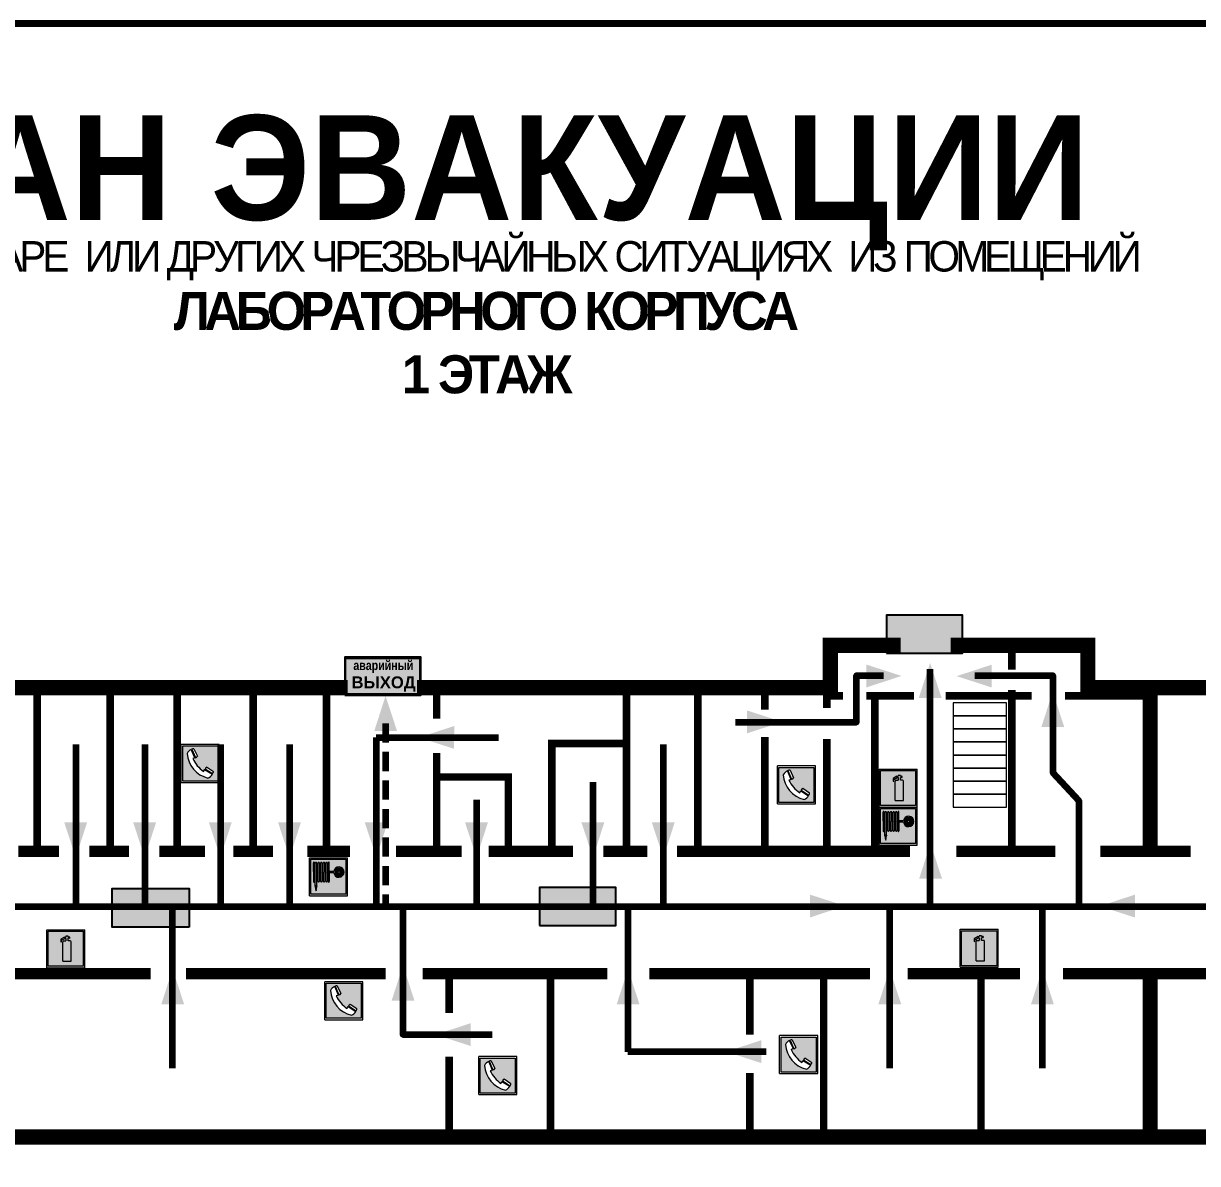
# Model space of a CAD drawing. Header units: millimetres. Extents: x 13810 to 67229, y 12374 to 21950.
# Drawn here: x 39923.3 to 40170.2, y 20032.3 to 20272 of the extents above; entities that cross this region are included whole.
import ezdxf

# ---------------------------------------------------------------- set-up
doc = ezdxf.new("R2010")
doc.units = ezdxf.units.MM
doc.linetypes.add('{ Wide Dash }', pattern=[12, 4, -2, 4, -2])
doc.layers.add('_Equipment', color=252, linetype='Continuous', lineweight=0)
doc.layers.add('План_Штампы', color=7, linetype='Continuous')
doc.styles.add('обычный', font='arial.ttf')

# ---------------------------------------------------------------- blocks, each defined once
blk = doc.blocks.new('A$C7B4425F7')
at = {"true_color": 0xffffff}
blk.add_hatch(color=7, dxfattribs=at).paths.add_polyline_path([(0, 0), (-16, 0), (-16, -8), (0, -8)])
h = blk.add_hatch(color=126)
h.paths.add_polyline_path([(-0.2, -0.2), (-15.8, -0.2), (-15.8, -7.8), (-0.2, -7.8)])
h.paths.add_polyline_path([(-11.76, -2.03), (-11.76, -3.66), (-11.17, -3.66, -0.568275), (-11.17, -6.18), (-12.58, -6.18), (-12.58, -2.03)], flags=16)
h.paths.add_polyline_path([(-13.33, -4.12, -0.495768), (-13.59, -6.18), (-15.03, -6.18), (-15.03, -2.03), (-13.59, -2.03, -0.487973)], flags=16)
h.paths.add_polyline_path([(-10.25, -2.03), (-9.48, -2.03), (-9.48, -6.18), (-10.25, -6.18)], flags=16)
h.paths.add_polyline_path([(-13.84, -3.69), (-14.24, -3.69), (-14.24, -3.03), (-13.9, -3.03, -0.692621)], flags=0)
h.paths.add_polyline_path([(-9.15, -2.03), (-8.4, -2.03), (-8.04, -3.07), (-7.68, -2.03), (-6.93, -2.03), (-7.64, -4.1), (-6.93, -6.18), (-7.68, -6.18), (-8.04, -5.14), (-8.4, -6.18), (-9.15, -6.18), (-8.44, -4.1)], flags=16)
h.paths.add_polyline_path([(-11.76, -4.46), (-11.42, -4.46, -0.692621), (-11.36, -5.12), (-11.76, -5.12)], flags=0)
h.paths.add_polyline_path([(-13.9, -5.2), (-14.24, -5.2), (-14.24, -4.55), (-13.84, -4.55, -0.708038)], flags=0)
edge = h.paths.add_edge_path(flags=16)
edge.add_ellipse((-5.51, -4.08), major_axis=(0, 2.05), ratio=0.586184, start_angle=0, end_angle=360)
edge = h.paths.add_edge_path(flags=0)
edge.add_ellipse((-5.51, -4.08), major_axis=(0, 1.14), ratio=0.454828, start_angle=0, end_angle=360)
h.paths.add_polyline_path([(-4.13, -4.96, 0.377264), (-3.48, -4.52, 0.0555), (-3.16, -2.03), (-1.66, -2.03), (-1.66, -4.96), (-0.96, -4.96), (-0.96, -7.01), (-1.75, -7.01), (-1.75, -6.18), (-3.3, -6.18), (-3.3, -7.02), (-4.13, -7.02)], flags=16)
h.paths.add_polyline_path([(-2.73, -2.91), (-2.28, -2.91), (-2.28, -4.96), (-3.05, -4.96, 0.079136)], flags=0)
at = {"color": 126}
blk.add_lwpolyline([(-16, -8), (0, -8), (0, 0), (-16, 0)], close=True, dxfattribs=at)
blk = doc.blocks.new('A$C456E1F9C')
at = {"lineweight": 5}
h = blk.add_hatch(color=242, dxfattribs=at)
h.paths.add_polyline_path([(0.51, -1.47), (0.51, -13.26), (12.29, -13.26), (12.29, -1.47)])
h.paths.add_polyline_path([(5.42, -4.95, -0.254479), (4.78, -5.4), (3.52, -2.53, -0.209735), (4.23, -2.4)], flags=16)
h.paths.add_polyline_path([(8.53, -8.6), (10.87, -10.17), (10.54, -10.76), (8.03, -9.13, -0.192251)], flags=16)
h.paths.add_polyline_path([(4.61, -5.49, 0.005518), (3.87, -5.72, 0.128647), (7.49, -10.01, 0.00809), (7.83, -9.33), (10.47, -10.97, -0.16736), (8.99, -12.25, -0.327862), (1.95, -3.95, -0.166952), (3.36, -2.62)], flags=16)
at = {"color": 242, "lineweight": 5}
for p, q in [((0, -13.77), (0, -0.97)), ((12.8, -0.97), (0, -0.97)), ((4.61, -5.49), (3.36, -2.62)), ((3.52, -2.53), (4.78, -5.4)), ((4.23, -2.4), (5.42, -4.95)), ((12.8, -13.77), (12.8, -0.97)), ((7.83, -9.33), (10.47, -10.97)), ((8.03, -9.13), (10.54, -10.76)), ((10.81, -10.12), (8.53, -8.6)), ((10.54, -10.76), (10.8, -10.3)), ((10.8, -10.3), (10.81, -10.12)), ((0, -13.77), (12.8, -13.77))]:
    blk.add_line(p, q, dxfattribs=at)
blk.add_lwpolyline([(0.51, -1.47), (12.29, -1.47), (12.29, -13.26), (0.51, -13.26)], close=True, dxfattribs=at)
for centre, radius, start, end in [((4.59, -5.34), 2.99, 114.2845, 152.1974), ((11.12, -3.31), 9.19, 183.9915, 256.6009), ((4.02, -3.27), 0.891, 76.3284, 123.7092), ((14.98, -39.1), 35.17, 107.1487, 108.4135), ((13.86, -0.94), 11.08, 205.5536, 234.8762), ((4.68, -4.59), 0.824, 276.9621, 334.0723), ((-13.31, 0.8), 23.44, 332.5487, 334.4027), ((8.94, -9.5), 0.989, 114.4092, 157.9388), ((7.87, -9.46), 3, 291.9291, 329.9329)]:
    blk.add_arc(centre, radius, start, end, dxfattribs=at)
blk = doc.blocks.new('A$C3AD82952')
at = {"true_color": 0xf5f5ff}
h = blk.add_hatch(color=7, dxfattribs=at)
h.dxf.hatch_style = 1
h.paths.add_polyline_path([(8.21, 8.73, 0.414214), (7.89, 9.05), (7.22, 9.05), (7.22, 9.92), (7.59, 9.92, 1), (7.57, 10.36), (7.22, 10.36), (7.22, 10.6), (6.43, 10.6), (6.43, 10.36), (6.01, 10.36), (4.74, 9.59), (4.74, 8.69), (4.98, 8.73), (4.98, 9.26), (6.12, 9.91), (6.43, 9.91), (6.43, 9.05), (5.76, 9.05, 0.414214), (5.44, 8.73), (5.44, 2.2), (8.21, 2.2)], flags=0)
h.paths.add_polyline_path([(12.8, 12.8), (0, 12.8), (0, 0), (12.8, 0)])
h.paths.add_polyline_path([(0.51, 12.29), (12.29, 12.29), (12.29, 0.51), (0.51, 0.51)], flags=16)
h.paths.add_polyline_path([(4.74, 9.59), (6.01, 10.36), (6.43, 10.36), (6.43, 10.6), (7.22, 10.6), (7.22, 10.36), (7.59, 10.36, -0.94586), (7.59, 9.92), (7.22, 9.92), (7.22, 9.05), (7.89, 9.05, -0.414214), (8.21, 8.73), (8.21, 2.2), (5.44, 2.2), (5.44, 8.73, -0.414214), (5.76, 9.05), (6.43, 9.05), (6.43, 9.91), (6.12, 9.91), (4.98, 9.26), (4.98, 8.73), (4.74, 8.69)], flags=0)
h = blk.add_hatch(color=242)
h.dxf.hatch_style = 1
h.paths.add_polyline_path([(12.29, 12.29), (0.51, 12.29), (0.51, 0.51), (12.29, 0.51)])
h.paths.add_polyline_path([(4.74, 8.69), (4.74, 9.59), (6.01, 10.36), (6.43, 10.36), (6.43, 10.6), (7.22, 10.6), (7.22, 10.36), (7.59, 10.36, -0.94586), (7.59, 9.92), (7.22, 9.92), (7.22, 9.05), (7.89, 9.05, -0.414214), (8.21, 8.73), (8.21, 2.2), (5.44, 2.2), (5.44, 8.73, -0.414214), (5.76, 9.05), (6.43, 9.05), (6.43, 9.91), (6.12, 9.91), (4.98, 9.26), (4.98, 8.73)], flags=16)
h = blk.add_hatch(color=7, dxfattribs=at)
h.dxf.hatch_style = 1
h.paths.add_polyline_path([(8.21, 8.73, 0.414214), (7.89, 9.05), (7.22, 9.05), (7.22, 9.92), (7.59, 9.92, 1), (7.57, 10.36), (7.22, 10.36), (7.22, 10.6), (6.43, 10.6), (6.43, 10.36), (6.01, 10.36), (4.74, 9.59), (4.74, 8.69), (4.98, 8.73), (4.98, 9.26), (6.12, 9.91), (6.43, 9.91), (6.43, 9.05), (5.76, 9.05, 0.414214), (5.44, 8.73), (5.44, 2.2), (8.21, 2.2)])
at = {"color": 242, "lineweight": 5}
for p, q in [((0, 0), (0, 12.8)), ((0, 12.8), (12.8, 12.8)), ((12.8, 0), (12.8, 12.8)), ((6.01, 10.36), (4.74, 9.59)), ((4.74, 9.59), (4.74, 8.69)), ((4.74, 8.69), (4.98, 8.73)), ((4.98, 9.26), (6.12, 9.91)), ((4.98, 8.73), (4.98, 9.26)), ((5.44, 2.2), (5.44, 8.73)), ((5.76, 9.05), (6.43, 9.05)), ((6.01, 10.36), (6.43, 10.36)), ((6.12, 9.91), (6.43, 9.91)), ((7.22, 10.6), (6.43, 10.6)), ((6.43, 10.6), (6.43, 10.36)), ((6.43, 9.91), (6.43, 9.05)), ((7.22, 10.36), (7.22, 10.6)), ((7.59, 10.36), (7.22, 10.36)), ((7.22, 9.05), (7.22, 9.92)), ((7.59, 9.92), (7.22, 9.92)), ((7.89, 9.05), (7.22, 9.05)), ((8.21, 2.2), (8.21, 8.73)), ((0, 0), (12.8, 0)), ((5.44, 2.2), (8.21, 2.2))]:
    blk.add_line(p, q, dxfattribs=at)
blk.add_lwpolyline([(0.51, 12.29), (12.29, 12.29), (12.29, 0.51), (0.51, 0.51)], close=True, dxfattribs=at)
for centre, radius, start, end in [((5.76, 8.73), 0.32, 90, 180), ((7.58, 10.14), 0.223, 273.1875, 86.8125), ((7.89, 8.73), 0.32, 0, 90)]:
    blk.add_arc(centre, radius, start, end, dxfattribs=at)
blk = doc.blocks.new('A$C37112FD5')
at = {"true_color": 0xf5f5ff}
h = blk.add_hatch(color=7, dxfattribs=at)
h.dxf.hatch_style = 1
h.paths.add_polyline_path([(12.8, -7.4), (0, -7.4), (0, -20.2), (12.8, -20.2)])
h.paths.add_polyline_path([(12.29, -7.91), (12.29, -19.69), (0.51, -19.69), (0.51, -7.91)], flags=16)
h.paths.add_polyline_path([(4.98, -9.04, -0.42597), (5.17, -9.22), (5.17, -12.25), (5.17, -15.29, -0.432244), (4.98, -15.47), (4.83, -15.47, -0.42597), (4.64, -15.29), (4.64, -12.25), (4.64, -9.22, -0.432244), (4.83, -9.04)], flags=0)
h.paths.add_polyline_path([(4.28, -9.22), (4.28, -12.25), (4.28, -15.29, -0.432244), (4.09, -15.47), (3.94, -15.47, -0.42597), (3.75, -15.29), (3.75, -12.25), (3.75, -9.22, -0.432244), (3.94, -9.04), (4.09, -9.04, -0.42597)], flags=0)
h.paths.add_polyline_path([(5.72, -9.04), (5.87, -9.04, -0.42597), (6.06, -9.22), (6.06, -12.25), (6.06, -15.29, -0.432244), (5.87, -15.47), (5.72, -15.47, -0.42597), (5.53, -15.29), (5.53, -12.25), (5.53, -9.22, -0.432244)], flags=0)
h.paths.add_polyline_path([(6.42, -8.9), (6.5, -8.9, -0.42597), (6.69, -9.08), (6.69, -12.03), (8.21, -12.03, -15.824349), (8.21, -12.47), (6.69, -12.47), (6.69, -15.42, -0.432244), (6.5, -15.6), (6.42, -15.6)], flags=0)
h.paths.add_polyline_path([(3.39, -9.22), (3.39, -12.25), (3.39, -15.29, -0.432244), (3.2, -15.47), (3.05, -15.47, -0.42597), (2.85, -15.29), (2.85, -12.25), (2.85, -9.22, -0.432244), (3.05, -9.04), (3.2, -9.04, -0.42597)], flags=0)
h.paths.add_polyline_path([(2.5, -9.22), (2.5, -16.71), (1.96, -16.71), (1.96, -9.22, -0.432244), (2.15, -9.04), (2.31, -9.04, -0.42597)], flags=0)
h.paths.add_polyline_path([(1.61, -8.9), (1.61, -15.6), (1.57, -15.6, -0.42597), (1.37, -15.42), (1.37, -12.03), (1.37, -9.09, -0.432244), (1.57, -8.9)], flags=0)
h.paths.add_polyline_path([(9.76, -10.81), (9.76, -12.03), (8.49, -12.03, -0.336371)], flags=0)
h.paths.add_polyline_path([(8.49, -12.47), (9.76, -12.47), (9.76, -13.7, -0.336371)], flags=0)
h.paths.add_polyline_path([(10.11, -10.81, -0.336371), (11.38, -12.03), (10.11, -12.03)], flags=0)
h.paths.add_polyline_path([(10.11, -12.47), (11.38, -12.47, -0.336371), (10.11, -13.7)], flags=0)
h.paths.add_polyline_path([(2.5, -16.84), (2.5, -17.05), (1.97, -17.05), (1.97, -16.84)], flags=0)
h.paths.add_polyline_path([(2.5, -17.24, -0.033778), (2.24, -18.6, -0.033778), (1.97, -17.24)], flags=0)
h = blk.add_hatch(color=242)
h.dxf.hatch_style = 1
h.paths.add_polyline_path([(12.29, -7.91), (0.51, -7.91), (0.51, -19.69), (12.29, -19.69)])
h.paths.add_polyline_path([(6.42, -15.6), (6.42, -8.9), (6.5, -8.9, -0.42597), (6.69, -9.08), (6.69, -12.03), (8.21, -12.03, -15.824349), (8.21, -12.47), (6.69, -12.47), (6.69, -15.42, -0.432244), (6.5, -15.6)], flags=16)
h.paths.add_polyline_path([(5.87, -15.47), (5.72, -15.47, -0.42597), (5.53, -15.29), (5.53, -12.25), (5.53, -9.22, -0.432244), (5.72, -9.04), (5.87, -9.04, -0.42597), (6.06, -9.22), (6.06, -12.25), (6.06, -15.29, -0.432244)], flags=16)
h.paths.add_polyline_path([(4.98, -15.47), (4.83, -15.47, -0.42597), (4.64, -15.29), (4.64, -12.25), (4.64, -9.22, -0.432244), (4.83, -9.04), (4.98, -9.04, -0.42597), (5.17, -9.22), (5.17, -12.25), (5.17, -15.29, -0.432244)], flags=16)
h.paths.add_polyline_path([(4.09, -15.47), (3.94, -15.47, -0.42597), (3.75, -15.29), (3.75, -12.25), (3.75, -9.22, -0.432244), (3.94, -9.04), (4.09, -9.04, -0.42597), (4.28, -9.22), (4.28, -12.25), (4.28, -15.29, -0.432244)], flags=16)
h.paths.add_polyline_path([(3.2, -15.47), (3.05, -15.47, -0.42597), (2.85, -15.29), (2.85, -12.25), (2.85, -9.22, -0.432244), (3.05, -9.04), (3.2, -9.04, -0.42597), (3.39, -9.22), (3.39, -12.25), (3.39, -15.29, -0.432244)], flags=16)
h.paths.add_polyline_path([(2.5, -17.05), (1.97, -17.05), (1.97, -16.84), (2.5, -16.84)], flags=16)
h.paths.add_polyline_path([(2.5, -17.24, -0.033778), (2.24, -18.6, -0.033778), (1.97, -17.24)], flags=16)
h.paths.add_polyline_path([(2.5, -16.71), (1.96, -16.71), (1.96, -9.22, -0.432244), (2.15, -9.04), (2.31, -9.04, -0.42597), (2.5, -9.22)], flags=16)
h.paths.add_polyline_path([(1.61, -15.6), (1.57, -15.6, -0.42597), (1.37, -15.42), (1.37, -12.03), (1.37, -9.09, -0.432244), (1.57, -8.9), (1.61, -8.9)], flags=16)
h.paths.add_polyline_path([(8.49, -12.47), (9.76, -12.47), (9.76, -13.7, -0.336371)], flags=0)
h.paths.add_polyline_path([(10.11, -13.7), (10.11, -12.47), (11.38, -12.47, -0.336371)], flags=0)
h.paths.add_polyline_path([(8.49, -12.03, -0.336371), (9.76, -10.81), (9.76, -12.03)], flags=0)
h.paths.add_polyline_path([(10.11, -12.03), (10.11, -10.81, -0.336371), (11.38, -12.03)], flags=0)
h = blk.add_hatch(color=7, dxfattribs=at)
h.dxf.hatch_style = 1
h.paths.add_polyline_path([(1.61, -8.9), (1.57, -8.9, 0.432244), (1.37, -9.09), (1.37, -12.03), (1.37, -15.42, 0.42597), (1.57, -15.6), (1.61, -15.6)])
h.paths.add_polyline_path([(2.5, -9.22, 0.42597), (2.31, -9.04), (2.15, -9.04, 0.432244), (1.96, -9.22), (1.96, -16.71), (2.5, -16.71)])
h.paths.add_polyline_path([(2.5, -16.84), (1.97, -16.84), (1.97, -17.05), (2.5, -17.05)])
h.paths.add_polyline_path([(2.5, -17.24), (1.97, -17.24, 0.033778), (2.24, -18.6, 0.033778)])
h.paths.add_polyline_path([(3.39, -12.25), (3.39, -9.22, 0.42597), (3.2, -9.04), (3.05, -9.04, 0.432244), (2.85, -9.22), (2.85, -12.25), (2.85, -15.29, 0.42597), (3.05, -15.47), (3.2, -15.47, 0.432244), (3.39, -15.29)])
h.paths.add_polyline_path([(4.28, -12.25), (4.28, -9.22, 0.42597), (4.09, -9.04), (3.94, -9.04, 0.432244), (3.75, -9.22), (3.75, -12.25), (3.75, -15.29, 0.42597), (3.94, -15.47), (4.09, -15.47, 0.432244), (4.28, -15.29)])
h.paths.add_polyline_path([(5.17, -12.25), (5.17, -9.22, 0.42597), (4.98, -9.04), (4.83, -9.04, 0.432244), (4.64, -9.22), (4.64, -12.25), (4.64, -15.29, 0.42597), (4.83, -15.47), (4.98, -15.47, 0.432244), (5.17, -15.29)])
h.paths.add_polyline_path([(6.06, -12.25), (6.06, -9.22, 0.42597), (5.87, -9.04), (5.72, -9.04, 0.432244), (5.53, -9.22), (5.53, -12.25), (5.53, -15.29, 0.42597), (5.72, -15.47), (5.87, -15.47, 0.432244), (6.06, -15.29)])
h.paths.add_polyline_path([(6.69, -12.47), (8.21, -12.47, 15.824349), (8.21, -12.03), (6.69, -12.03), (6.69, -9.08, 0.42597), (6.5, -8.9), (6.42, -8.9), (6.42, -15.6), (6.5, -15.6, 0.432244), (6.69, -15.42)])
h.paths.add_polyline_path([(8.49, -12.47), (9.76, -12.47), (9.76, -13.7, -0.336371)], flags=16)
h.paths.add_polyline_path([(8.49, -12.03, -0.336371), (9.76, -10.81), (9.76, -12.03)], flags=16)
h.paths.add_polyline_path([(10.11, -12.47), (11.38, -12.47, -0.336371), (10.11, -13.7)], flags=16)
h.paths.add_polyline_path([(10.11, -12.03), (10.11, -10.81, -0.336371), (11.38, -12.03)], flags=16)
h = blk.add_hatch(color=242)
h.dxf.hatch_style = 1
h.paths.add_polyline_path([(9.76, -10.81, 0.336371), (8.49, -12.03), (9.76, -12.03)])
h.paths.add_polyline_path([(10.11, -10.81), (10.11, -12.03), (11.38, -12.03, 0.336371)])
h.paths.add_polyline_path([(11.38, -12.47), (10.11, -12.47), (10.11, -13.7, 0.336371)])
h.paths.add_polyline_path([(9.76, -12.47), (8.49, -12.47, 0.336371), (9.76, -13.7)])
at = {"color": 242, "lineweight": 5}
for p, q in [((0, -20.2), (0, -7.4)), ((0, -7.4), (12.8, -7.4)), ((12.8, -20.2), (12.8, -7.4)), ((1.37, -12.03), (1.37, -9.08)), ((1.57, -8.9), (1.61, -8.9)), ((1.61, -8.9), (1.61, -15.6)), ((1.96, -16.71), (1.96, -9.22)), ((2.15, -9.04), (2.31, -9.04)), ((2.5, -16.71), (2.5, -9.22)), ((2.85, -12.25), (2.85, -9.22)), ((3.05, -9.04), (3.2, -9.04)), ((3.39, -12.25), (3.39, -9.22)), ((3.75, -12.25), (3.75, -9.22)), ((3.94, -9.04), (4.09, -9.04)), ((4.28, -12.25), (4.28, -9.22)), ((4.64, -12.25), (4.64, -9.22)), ((4.83, -9.04), (4.98, -9.04)), ((5.17, -12.25), (5.17, -9.22)), ((5.53, -12.25), (5.53, -9.22)), ((5.72, -9.04), (5.87, -9.04)), ((6.06, -12.25), (6.06, -9.22)), ((6.42, -8.9), (6.42, -15.6)), ((6.5, -8.9), (6.42, -8.9)), ((6.69, -12.03), (6.69, -9.08)), ((9.76, -10.81), (9.76, -12.03)), ((10.11, -10.81), (10.11, -12.03)), ((1.37, -12.03), (1.37, -15.42)), ((1.57, -15.6), (1.61, -15.6)), ((2.85, -12.25), (2.85, -15.29)), ((3.05, -15.47), (3.2, -15.47)), ((3.39, -12.25), (3.39, -15.29)), ((3.75, -12.25), (3.75, -15.29)), ((3.94, -15.47), (4.09, -15.47)), ((4.28, -12.25), (4.28, -15.29)), ((4.64, -12.25), (4.64, -15.29)), ((4.83, -15.47), (4.98, -15.47)), ((5.17, -12.25), (5.17, -15.29)), ((5.53, -12.25), (5.53, -15.29)), ((5.72, -15.47), (5.87, -15.47)), ((6.06, -12.25), (6.06, -15.29)), ((6.42, -15.6), (6.5, -15.6)), ((8.21, -12.03), (6.69, -12.03)), ((8.21, -12.47), (6.69, -12.47)), ((6.69, -12.47), (6.69, -15.42)), ((9.76, -12.03), (8.49, -12.03)), ((9.76, -12.47), (8.49, -12.47)), ((9.76, -12.47), (9.76, -13.7)), ((11.38, -12.03), (10.11, -12.03)), ((11.38, -12.47), (10.11, -12.47)), ((10.11, -12.47), (10.11, -13.7)), ((1.96, -16.71), (2.5, -16.71)), ((1.97, -16.84), (2.5, -16.84)), ((1.97, -17.05), (1.97, -16.84)), ((2.5, -17.05), (1.97, -17.05)), ((1.97, -17.24), (2.5, -17.24)), ((2.5, -16.84), (2.5, -17.05)), ((0, -20.2), (12.8, -20.2))]:
    blk.add_line(p, q, dxfattribs=at)
blk.add_lwpolyline([(0.51, -7.91), (12.29, -7.91), (12.29, -19.69), (0.51, -19.69)], close=True, dxfattribs=at)
for centre, radius, start, end in [((1.56, -9.09), 0.182, 87.1027, 180.6071), ((2.15, -9.22), 0.182, 87.1027, 180.6071), ((2.32, -9.22), 0.182, 359.3929, 92.8973), ((3.04, -9.22), 0.182, 87.1027, 180.6071), ((3.21, -9.22), 0.182, 359.3929, 92.8973), ((3.93, -9.22), 0.182, 87.1027, 180.6071), ((4.1, -9.22), 0.182, 359.3929, 92.8973), ((4.82, -9.22), 0.182, 87.1027, 180.6071), ((4.99, -9.22), 0.182, 359.3929, 92.8973), ((5.71, -9.22), 0.182, 87.1027, 180.6071), ((5.88, -9.22), 0.182, 359.3929, 92.8973), ((6.51, -9.09), 0.182, 359.3929, 92.8973), ((9.93, -12.25), 1.74, 187.2319, 172.7681), ((9.93, -12.25), 1.46, 96.9927, 171.3585), ((9.93, -12.25), 1.46, 8.6415, 83.0073), ((1.56, -15.42), 0.182, 179.3929, 272.8973), ((3.04, -15.29), 0.182, 179.3929, 272.8973), ((3.21, -15.29), 0.182, 267.1027, 0.6071), ((3.93, -15.29), 0.182, 179.3929, 272.8973), ((4.1, -15.29), 0.182, 267.1027, 0.6071), ((4.82, -15.29), 0.182, 179.3929, 272.8973), ((4.99, -15.29), 0.182, 267.1027, 0.6071), ((5.71, -15.29), 0.182, 179.3929, 272.8973), ((5.88, -15.29), 0.182, 267.1027, 0.6071), ((6.51, -15.42), 0.182, 267.1027, 0.6071), ((9.93, -12.25), 1.46, 188.6415, 263.0073), ((9.93, -12.25), 1.46, 276.9927, 351.3585), ((12.17, -15.98), 10.27, 187.041, 194.7793), ((-7.7, -15.98), 10.27, 345.2207, 352.959)]:
    blk.add_arc(centre, radius, start, end, dxfattribs=at)
blk = doc.blocks.new('A$C41C009D9')
at = {"true_color": 0xffffff}
blk.add_hatch(color=7, dxfattribs=at).paths.add_polyline_path([(0, 8), (-16, 8), (-16, 0), (0, 0)])
h = blk.add_hatch(color=126)
h.dxf.hatch_style = 1
h.paths.add_polyline_path([(-15.8, 7.8), (-15.8, 0.2), (-0.2, 0.2), (-0.2, 7.8)])
at = {"color": 126}
for points in [[(-16, 0), (0, 0), (0, 8), (-16, 8)], [(-16, 0), (0, 0), (0, 8), (-16, 8)], [(-15.8, 7.8), (-0.2, 7.8), (-0.2, 0.2), (-15.8, 0.2)]]:
    blk.add_lwpolyline(points, close=True, dxfattribs=at)
at = {"color": 7, "true_color": 0xffffff, "insert": (-15.8, 7.3), "char_height": 2.5, "width": 15.5999, "attachment_point": 1, "style": 'обычный'}
blk.add_mtext('\\pi1.6133;{\\fArial|b1|i0|c204|p34;\\H0.8x;\\W0.8;аварийный\\H1.25x;\\W1;\\P\\pi1.2327;ВЫХОД}', dxfattribs=at)
blk = doc.blocks.new('A$C32E8229D')
at = {"true_color": 0xffffff}
blk.add_hatch(color=7, dxfattribs=at).paths.add_polyline_path([(0, 0), (0, -8), (16, -8), (16, 0)])
h = blk.add_hatch(color=126)
h.paths.add_polyline_path([(0.2, -0.2), (15.8, -0.2), (15.8, -7.8), (0.2, -7.8)])
h.paths.add_polyline_path([(13.49, -2.05), (12.08, -2.05), (11.37, -2.63, 0.162397), (11.29, -2.84), (11.29, -3.63), (10.35, -3.63), (10.35, -4.05), (11.68, -4.05), (11.68, -3.48), (12.26, -4.28), (11.29, -5.1), (11.29, -6.78), (11.85, -6.78), (11.85, -5.44), (12.8, -4.64), (12.8, -5.94), (14.46, -5.94), (14.46, -5.39), (13.45, -5.39), (13.45, -3.97), (12.46, -2.59), (13.15, -2.59), (13.69, -3.34), (14.18, -3)], flags=16)
h.paths.add_polyline_path([(10.74, -1.82, 1), (11.8, -1.82, 1)], flags=16)
h.paths.add_polyline_path([(9.39, -3.59), (5.99, -3.59), (6.56, -3.03), (5.91, -3.03), (5.1, -3.83), (5.91, -4.64), (6.56, -4.64), (5.99, -4.09), (9.39, -4.09)], flags=16)
h.paths.add_polyline_path([(4.29, -1.08), (1.72, -1.08), (1.72, -6.6), (4.29, -6.6)], flags=16)
at = {"color": 126}
blk.add_lwpolyline([(16, -8), (0, -8), (0, 0), (16, 0)], close=True, dxfattribs=at)

msp = doc.modelspace()

# ---------------------------------------------------------------- linework, layer by layer
at = {"color": 2, "lineweight": 100}
for points in [[(39712.67, 20666.99), (40312.67, 20666.99), (40312.67, 20271.99), (39712.67, 20271.99)], [(39712.67, 20271.99), (40312.67, 20271.99), (40312.67, 19876.99), (39712.67, 19876.99)]]:
    msp.add_lwpolyline(points, close=True, dxfattribs=at)
at = {"lineweight": 100}
for points, const_width in [([(40107.73, 20141.24), (40092.97, 20141.24), (40092.97, 20132.35), (40006.04, 20132.35)], 3.2), ([(40131.13, 20136.13), (40131.13, 20140.57)], 1.6), ([(40092.23, 20128.09), (40092.23, 20133.18)], 1.6), ([(39991.49, 20132.35), (39893.4, 20132.35)], 3.2), ([(39926.17, 20097.94), (39926.17, 20131.71)], 1.6), ([(39941.5, 20097.94), (39941.5, 20131.71)], 1.6), ([(39955.63, 20097.94), (39955.63, 20131.71)], 1.6), ([(39971.58, 20097.94), (39971.58, 20131.71)], 1.6), ([(39987.04, 20097.94), (39987.04, 20131.71)], 1.6), ([(40010.19, 20131.85), (40010.19, 20125.84)], 1.6), ([(40050.13, 20097.94), (40050.13, 20131.71)], 1.6), ([(40065.09, 20097.94), (40065.09, 20131.71)], 1.6), ([(40079.21, 20127.73), (40079.21, 20131.11)], 1.6), ([(40102.34, 20097.94), (40102.34, 20131.47)], 1.6), ([(40131.13, 20097.94), (40131.13, 20131.89)], 1.6), ([(40079.21, 20097.94), (40079.21, 20121.95)], 1.6), ([(40092.23, 20097.94), (40092.23, 20121.59)], 1.6), ([(40010.19, 20118.62), (40010.19, 20098.17), (40010.19, 20113.57), (40025.26, 20113.57), (40025.26, 20097.65)], 1.6), ([(40034.4, 20098.26), (40034.4, 20120.62), (40050.13, 20120.62)], 1.6), ([(39922.24, 20097.94), (39930.8, 20097.94)], 2.4), ([(39937.15, 20097.94), (39945.49, 20097.94)], 2.4), ([(39951.85, 20097.94), (39961.49, 20097.94)], 2.4), ([(39967.41, 20097.94), (39975.75, 20097.94)], 2.4), ([(39982.98, 20097.94), (39991.97, 20097.94)], 2.4), ([(40001.65, 20097.94), (40015.43, 20097.94)], 2.4), ([(40021.13, 20097.94), (40038.89, 20097.94)], 2.4), ([(40045.25, 20097.94), (40054.46, 20097.94)], 2.4), ([(40060.76, 20097.94), (40109.73, 20097.94)], 2.4), ([(40119.44, 20097.94), (40140.27, 20097.94)], 2.4), ([(39905.47, 20072.23), (39950.06, 20072.23)], 2.4), ([(39957.46, 20072.23), (39999.44, 20072.23)], 2.4), ([(40007.27, 20072.23), (40046.07, 20072.23)], 2.4), ([(40012.79, 20072.23), (40012.79, 20063.97)], 1.6), ([(40034.12, 20072.23), (40034.12, 20037.86)], 1.6), ([(40054.94, 20072.23), (40101.34, 20072.23)], 2.4), ([(40076.04, 20072.23), (40076.04, 20059.41)], 1.6), ([(40091.57, 20072.23), (40091.57, 20037.86)], 1.6), ([(40109.25, 20072.23), (40132.86, 20072.23)], 2.4), ([(40124.66, 20072.23), (40124.66, 20037.86)], 1.6), ([(40012.79, 20054.75), (40012.79, 20037.86)], 1.6), ([(40076.04, 20051.34), (40076.04, 20037.86)], 1.6)]:
    msp.add_lwpolyline(points, dxfattribs=dict(at, const_width=const_width))
at = {"color": 0, "lineweight": 100}
for points, const_width in [([(40160.22, 20096.73), (40160.22, 20132.35), (40147.12, 20132.35), (40147.12, 20141.24), (40118.29, 20141.24)], 3.2), ([(40149.73, 20097.94), (40160.22, 20097.94)], 2.4), ([(39866.77, 20075.89), (39866.77, 20037.86), (40160.22, 20037.86), (40160.22, 20073.37)], 3.2), ([(40160.22, 20072.23), (40141.92, 20072.23)], 2.4)]:
    msp.add_lwpolyline(points, dxfattribs=dict(at, const_width=const_width))
at = {"color": 126, "linetype": 'ByBlock', "lineweight": 100, "true_color": 0x008754}
msp.add_lwpolyline([(40003.1, 20086.35), (40113.96, 20086.35), (40113.96, 20136.27)], dxfattribs=at)
at = {"color": 126, "lineweight": 100, "true_color": 0x008754}
for points in [[(40073.04, 20125.11), (40098.49, 20125.11), (40098.49, 20134.89), (40104.17, 20134.89)], [(40123.38, 20134.89), (40139.73, 20134.89), (40139.73, 20114.53), (40145.24, 20108.61), (40145.24, 20086.35)], [(39888.65, 20126.27), (39888.65, 20086.35), (40003.1, 20086.35), (40003.1, 20059.43), (40021.86, 20059.43)], [(39997.49, 20121.87), (40023.22, 20121.87)], [(39997.49, 20121.87), (39997.49, 20086.35)], [(39934.28, 20120.37), (39934.28, 20086.35)], [(39948.79, 20120.37), (39948.79, 20086.35)], [(39964.7, 20120.37), (39964.7, 20086.35)], [(39979.25, 20120.37), (39979.25, 20086.35)], [(40057.85, 20120.37), (40057.85, 20086.35)], [(40113.96, 20086.35), (40239.24, 20086.35), (40239.24, 20120.44)], [(40043.05, 20112.48), (40043.05, 20086.35)], [(40018.57, 20108.78), (40018.57, 20086.35)], [(39954.59, 20086.35), (39954.59, 20052.33)], [(40050.36, 20086.35), (40050.36, 20055.8)], [(40105.39, 20086.35), (40105.39, 20052.33)], [(40137.49, 20086.35), (40137.49, 20052.33)], [(40079.51, 20055.8), (40050.36, 20055.8)]]:
    msp.add_lwpolyline(points, dxfattribs=at)
at = {"color": 0, "lineweight": 0, "const_width": 1.6}
for points in [[(40095.62, 20130.65), (40091.79, 20130.65)], [(40110.6, 20130.65), (40100.54, 20130.65)], [(40135.34, 20130.65), (40117.21, 20130.65)], [(40159.68, 20130.65), (40142.3, 20130.65)]]:
    msp.add_lwpolyline(points, dxfattribs=at)
at = {"lineweight": 0}
for points in [[(40118.82, 20126.42), (40130.02, 20126.42), (40130.02, 20129.16), (40118.82, 20129.16)], [(40118.82, 20123.67), (40130.02, 20123.67), (40130.02, 20126.42), (40118.82, 20126.42)], [(40118.82, 20120.93), (40130.02, 20120.93), (40130.02, 20123.67), (40118.82, 20123.67)], [(40118.82, 20118.18), (40130.02, 20118.18), (40130.02, 20120.93), (40118.82, 20120.93)], [(40118.82, 20115.44), (40130.02, 20115.44), (40130.02, 20118.18), (40118.82, 20118.18)], [(40118.82, 20112.69), (40130.02, 20112.69), (40130.02, 20115.44), (40118.82, 20115.44)], [(40118.82, 20109.94), (40130.02, 20109.94), (40130.02, 20112.69), (40118.82, 20112.69)], [(40118.82, 20107.2), (40130.02, 20107.2), (40130.02, 20109.94), (40118.82, 20109.94)]]:
    msp.add_lwpolyline(points, close=True, dxfattribs=at)
at = {"color": 126, "linetype": '{ Wide Dash }', "lineweight": 100, "true_color": 0x008754}
msp.add_lwpolyline([(39999.42, 20124.83), (39999.42, 20086.35)], dxfattribs=at)
at = {"layer": '_Equipment', "color": 0, "lineweight": 0}
for points, const_width in [([(40160.22, 20132.35), (40293.13, 20132.35), (40293.13, 20132.35)], 3.2), ([(40160.22, 20097.94), (40168.76, 20097.94)], 2.4), ([(40160.22, 20072.23), (40193.44, 20072.23)], 2.4), ([(40292.49, 20051.05), (40292.49, 20037.86), (40160.22, 20037.86)], 3.2)]:
    msp.add_lwpolyline(points, dxfattribs=dict(at, const_width=const_width))
at = {"layer": 'План_Штампы', "color": 126, "true_color": 0x008754}
for points in [[(40100.55, 20132.39), (40100.56, 20137.2), (40107.94, 20134.82)], [(40116.38, 20130.16), (40111.57, 20130.17), (40113.95, 20137.54)], [(40126.93, 20137.19), (40126.92, 20132.39), (40119.54, 20134.77)], [(40001.87, 20123.21), (39997.06, 20123.23), (39999.44, 20130.6)], [(40142.16, 20124.08), (40137.36, 20124.09), (40139.74, 20131.47)], [(40075.46, 20122.75), (40075.47, 20127.55), (40082.85, 20125.17)], [(40013.87, 20124.29), (40013.86, 20119.49), (40006.48, 20121.87)], [(39931.87, 20104.03), (39936.67, 20104.02), (39934.29, 20096.64)], [(39946.37, 20104.03), (39951.18, 20104.02), (39948.79, 20096.64)], [(39962.28, 20104.03), (39967.08, 20104.02), (39964.7, 20096.64)], [(39976.83, 20104.03), (39981.63, 20104.02), (39979.25, 20096.64)], [(39995.07, 20104.03), (39999.88, 20104.02), (39997.5, 20096.64)], [(40016.15, 20104.03), (40020.96, 20104.02), (40018.58, 20096.64)], [(40040.63, 20104.03), (40045.44, 20104.02), (40043.06, 20096.64)], [(40055.43, 20104.03), (40060.24, 20104.02), (40057.86, 20096.64)], [(40116.46, 20092.19), (40111.65, 20092.2), (40114.04, 20099.58)], [(40088.68, 20084.03), (40088.69, 20088.84), (40096.07, 20086.46)], [(40157.03, 20088.84), (40157.02, 20084.03), (40149.64, 20086.41)], [(39957.09, 20065.77), (39952.28, 20065.78), (39954.66, 20073.16)], [(40005.52, 20066.55), (40000.72, 20066.56), (40003.1, 20073.94)], [(40052.85, 20065.77), (40048.05, 20065.78), (40050.43, 20073.16)], [(40107.88, 20065.77), (40103.07, 20065.78), (40105.46, 20073.16)], [(40139.98, 20065.77), (40135.17, 20065.78), (40137.56, 20073.16)], [(40017.36, 20061.81), (40017.34, 20057.01), (40009.97, 20059.39)], [(40078.46, 20058.23), (40078.45, 20053.43), (40071.07, 20055.81)]]:
    msp.add_solid(points, dxfattribs=at)

# ---------------------------------------------------------------- block references
msp.add_blockref('A$C41C009D9', (40006.85, 20130.75))
for name, p, xscale, yscale, zscale in [('A$C456E1F9C', (39956.48, 20121.01), 0.625, 0.625, 0.625), ('A$C456E1F9C', (40081.85, 20116.5), 0.625, 0.625, 0.625), ('A$C3AD82952', (40103.22, 20107.25), 0.625, 0.625, 0.625), ('A$C37112FD5', (40103.22, 20111.88), 0.6249984004534781, 0.6249984004534781, 0.6249984004534781), ('A$C37112FD5', (39983.42, 20101.23), 0.6249984004534781, 0.6249984004534781, 0.6249984004534781), ('A$C3AD82952', (39928.2, 20073.45), 0.625, 0.625, 0.625), ('A$C3AD82952', (40120.27, 20073.57), 0.625, 0.625, 0.625), ('A$C456E1F9C', (39986.65, 20071.14), 0.625, 0.625, 0.625), ('A$C456E1F9C', (40082.31, 20059.82), 0.625, 0.625, 0.625), ('A$C456E1F9C', (40019.03, 20055.39), 0.625, 0.625, 0.625)]:
    msp.add_blockref(name, p, dxfattribs=dict(xscale=xscale, yscale=yscale, zscale=zscale))
at = {"layer": 'План_Штампы'}
msp.add_blockref('A$C7B4425F7', (40120.76, 20147.59), dxfattribs=at)
at = {"layer": 'План_Штампы', "color": 126, "true_color": 0x008754, "xscale": 1.012510887696, "yscale": 1.012510887696, "zscale": 1.012510887696, "rotation": 359.9978653237145}
msp.add_blockref('A$C32E8229D', (39941.92, 20090.1), dxfattribs=at)
at = {"layer": 'План_Штампы', "color": 126, "true_color": 0x008754, "xscale": -1}
msp.add_blockref('A$C32E8229D', (40047.83, 20090.32), dxfattribs=at)

# ---------------------------------------------------------------- texts
at = {"lineweight": 0, "insert": (39870.21, 20252.69), "char_height": 22, "width": 493.8901, "attachment_point": 1, "style": 'обычный'}
msp.add_mtext('{\\fProxima Nova Rg|b1|i0|c204|p2;ПЛАН ЭВАКУАЦИИ}', dxfattribs=at)
at = {"color": 0, "lineweight": 0, "insert": (40020.08, 20220.85), "char_height": 8, "width": 449.2158, "attachment_point": 5, "style": 'обычный'}
msp.add_mtext('{\\fArial Black|b1|i0|c204|p34;\\H2x;\\T0.85;  \\fArial Narrow|b0|i0|c204|p34;\\H0.8x;\\W0.9;\\P\\fProxima Nova Rg|b0|i0|c204|p2;\\H0.5x;\\W1;\\C256;ПРИ ПОЖАРЕ  ИЛИ ДРУГИХ ЧРЕЗВЫЧАЙНЫХ СИТУАЦИЯХ  ИЗ ПОМЕЩЕНИЙ \\fProxima Nova Rg|b1|i0|c204|p2;\\H1.25x;\\PЛАБОРАТОРНОГО КОРПУСА\\P1 ЭТАЖ}', dxfattribs=at)

doc.saveas('drawing.dxf')
